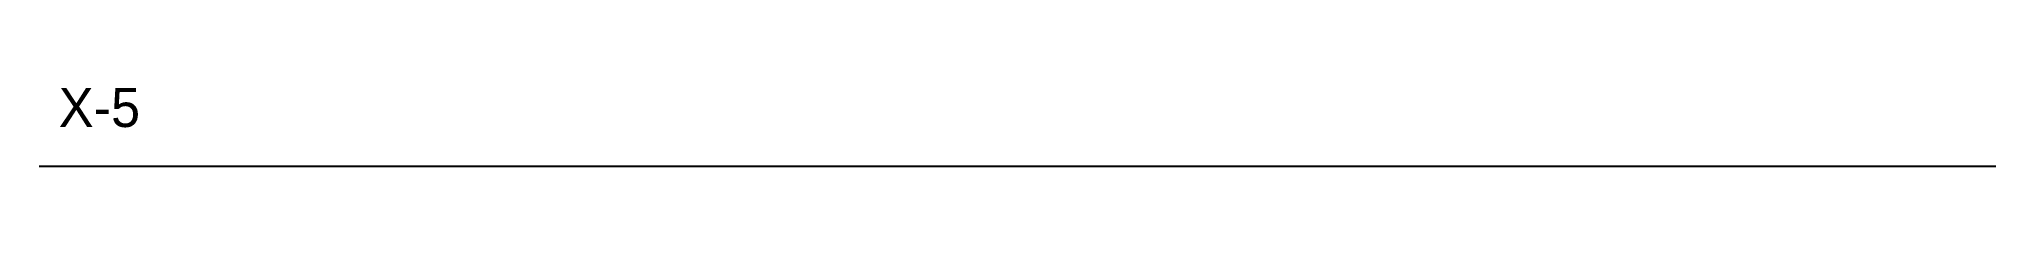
# Model space of a CAD drawing. Header units: millimetres. Extents: x 10 to 110, y 20 to 24.
import ezdxf

# ---------------------------------------------------------------- set-up
doc = ezdxf.new("R2010")
doc.units = ezdxf.units.MM
doc.layers.get('0').update_dxf_attribs({"lineweight": 25, "true_color": 0xdce4ed})

# ---------------------------------------------------------------- blocks, each defined once
blk = doc.blocks.new('Plate')
blk.add_line((0, 0), (100, 0))
blk.add_attdef('PART', (1, 2), '', height=2)

msp = doc.modelspace()

# ---------------------------------------------------------------- block references
msp.add_blockref('Plate', (10, 20)).add_auto_attribs({'PART': 'X-5'})

doc.saveas('drawing.dxf')
